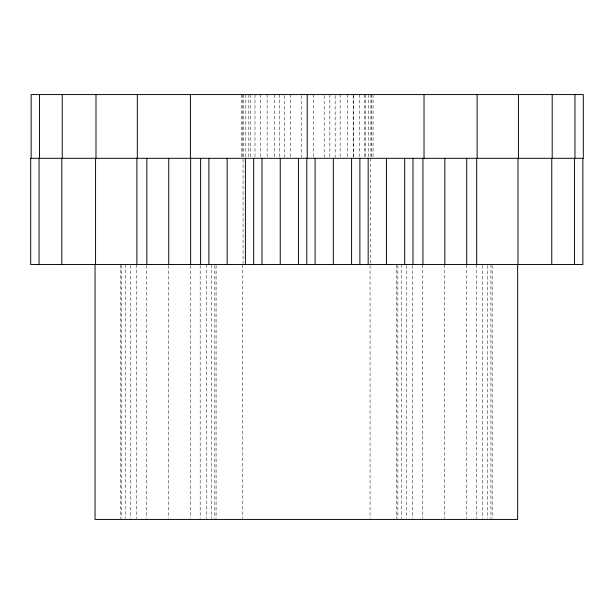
<?xml version="1.0" encoding="UTF-8"?>
<svg xmlns="http://www.w3.org/2000/svg" width="614" height="614" viewBox="0 0 614 614"><rect width="100%" height="100%" fill="white"/><g stroke="black" fill="none" stroke-linecap="round" stroke-linejoin="round"><path stroke-width="0.46" stroke-dasharray="3.07 2.3" d="M492.182 265.471L492.182 518.469M490.931 264.511L490.931 518.469M487.516 265.471L487.516 518.469M482.45 265.471L482.45 518.469M476.249 264.511L476.249 518.469M466.295 264.511L466.295 518.469M444.398 264.511L444.398 518.469M422.493 264.511L422.493 518.469M412.539 265.471L412.539 518.469M406.345 265.471L406.345 518.469M401.28 264.511L401.28 518.469M397.864 265.471L397.864 518.469M396.613 264.511L396.613 518.469M373.059 94.571L373.059 157.353M371.677 94.571L371.677 157.353M370.925 94.571L370.925 157.353M370.495 158.305L370.495 263.559M370.058 265.471L370.058 518.469M368.646 94.571L368.646 157.353M365.614 94.571L365.614 157.353M364.232 94.571L364.24 157.353M359.436 94.571L359.436 157.353M353.771 94.571L353.771 157.353M353.771 95.523L353.771 157.353M347.309 94.571L347.309 157.353M340.148 94.571L340.148 158.305M335.16 95.523L335.16 157.353M329.856 94.571L329.856 157.353M324.192 95.523L324.192 157.353M313.224 94.571L313.224 157.353M301.213 95.523L301.213 157.353M290.253 94.571L290.253 157.353M284.604 95.523L284.604 157.353M279.301 94.571L279.301 157.353M274.32 94.571L274.32 157.353M267.144 94.571L267.144 157.353M260.674 94.571L260.681 157.353M255.002 94.571L254.994 157.353M250.205 94.571L250.205 157.353M248.823 94.571L248.816 157.353M245.8 94.571L245.8 157.353M243.505 94.571L243.505 157.353M243.075 159.256L243.075 263.559M242.776 94.571L242.776 157.353M242.637 264.511L242.637 518.469M241.402 94.571L241.402 157.353M216.097 265.471L216.097 518.469M214.846 265.471L214.846 518.469M211.431 264.511L211.431 518.469M206.373 264.511L206.373 518.469M200.172 265.471L200.172 518.469M190.217 265.471L190.217 518.469M168.32 265.471L168.32 518.469M146.416 265.471L146.416 518.469M136.462 264.511L136.462 518.469M130.26 265.471L130.26 518.469M125.202 264.511L125.202 518.469M121.787 265.471L121.787 518.469M120.536 264.511L120.536 518.469"/><path stroke-width="0.92" d="M582.863 158.305L582.863 264.511L30.7 264.511L30.7 158.305L583.3 158.305L583.3 94.571L31.137 94.571L31.137 158.305M574.957 94.571L574.957 158.305M574.52 158.305L574.52 264.511M552.193 94.571L552.193 158.305M551.763 158.305L551.763 264.511M518.439 94.571L518.439 158.305M518.009 158.305L518.009 264.511M517.656 264.511L517.656 519.429L95.04 519.429L95.04 264.511M477.116 94.571L477.116 158.305M476.679 158.305L476.679 264.511M466.724 158.305L466.724 264.511M444.828 158.305L444.828 264.511M424.021 94.571L424.021 158.305M422.931 158.305L422.931 264.511M412.976 158.305L412.976 264.511M404.68 158.305L404.68 264.511M386.429 158.305L386.429 264.511M368.177 158.305L368.177 264.511M359.881 158.305L359.881 264.511M351.592 158.305L351.592 264.511M333.341 158.305L333.341 264.511M315.089 158.305L315.089 264.511M307.215 94.571L307.215 158.305M306.793 158.305L306.793 264.511M298.496 158.305L298.496 264.511M280.245 158.305L280.245 264.511M261.994 158.305L261.994 264.511M253.697 158.305L253.697 264.511M245.4 158.305L245.4 264.511M227.149 158.305L227.149 264.511M208.898 158.305L208.898 264.511M200.609 158.305L200.609 264.511M190.647 158.305L190.647 264.511M190.417 94.571L190.417 158.305M168.743 158.305L168.743 264.511M146.838 158.305L146.838 264.511M137.321 94.571L137.321 158.305M136.884 158.305L136.884 264.511M95.991 94.571L95.991 158.305M95.561 158.305L95.561 264.511M62.237 94.571L62.237 158.305M61.807 158.305L61.807 264.511M39.48 94.571L39.48 158.305M39.043 158.305L39.043 264.511"/></g></svg>
